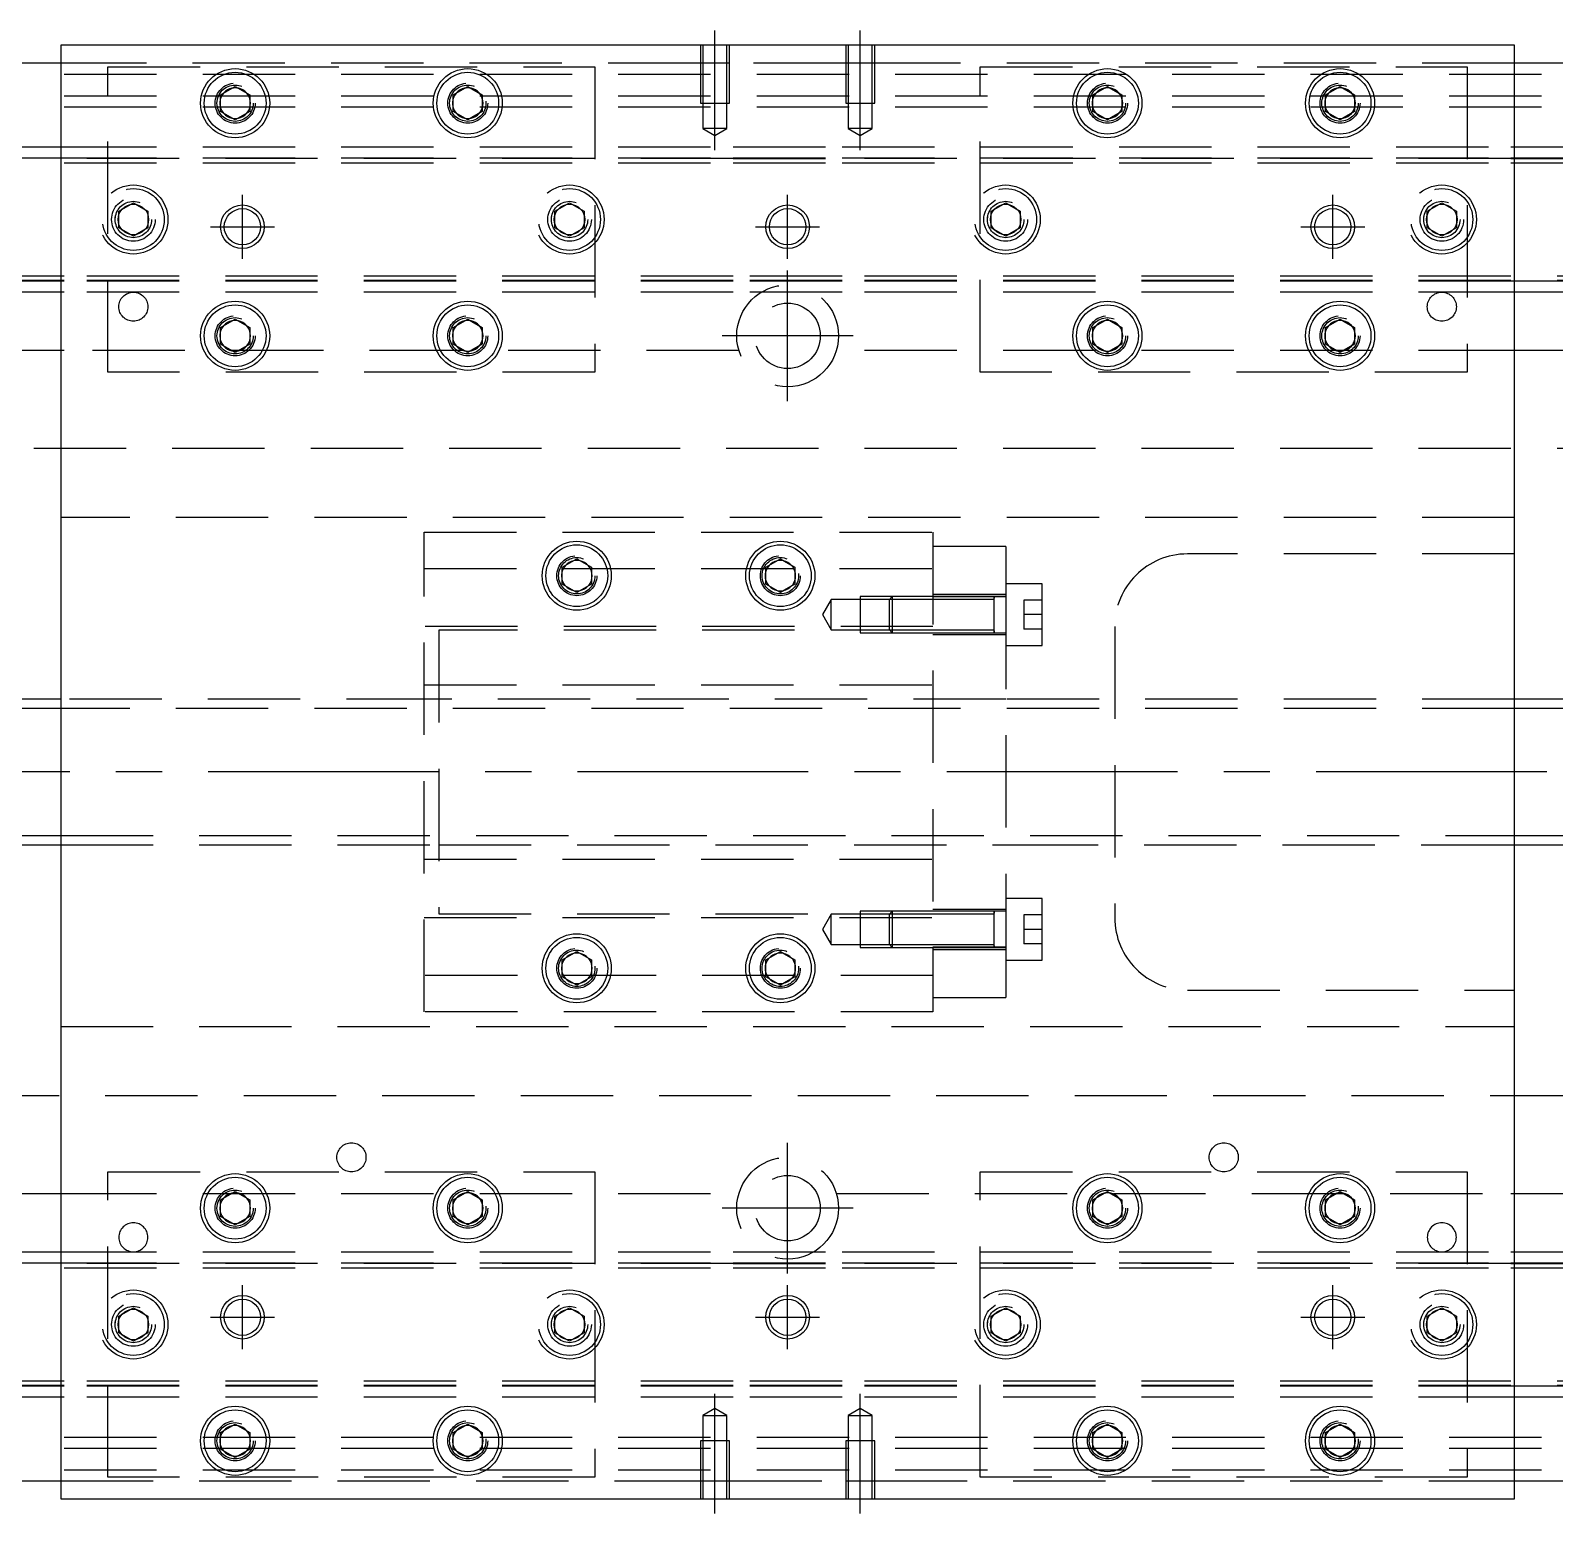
# Model space of a CAD drawing. Extents: x -20 to 801, y -275 to 102.
# Drawn here: x 185.8 to 395.5, y -102 to 102 of the extents above; entities that cross this region are included whole.
import ezdxf

# ---------------------------------------------------------------- set-up
doc = ezdxf.new("R2010")
doc.units = 0
doc.linetypes.add('CENTER', pattern=[50.8, 31.75, -6.35, 6.35, -6.35])
doc.linetypes.add('DASHED', pattern=[19.05, 12.7, -6.35])
doc.layers.get('0').update_dxf_attribs({"linetype": 'CONTINUOUS'})
doc.layers.add('CENTER', color=1, linetype='CENTER')

msp = doc.modelspace()

# ---------------------------------------------------------------- linework, layer by layer
at = {"color": 7, "linetype": 'CONTINUOUS'}
for p, q in [((390, 100), (190, 100)), ((190, 100), (190, -100)), ((390, -100), (390, 100)), ((190, 97.5), (0, 97.5)), ((580, 97.5), (390, 97.5)), ((212, 93.1547), (214, 94.309402)), ((212, 90.8453), (212, 93.1547)), ((214, 94.309402), (216, 93.1547)), ((216, 93.1547), (216, 90.8453)), ((244, 93.1547), (246, 94.309402)), ((244, 90.8453), (244, 93.1547)), ((246, 94.309402), (248, 93.1547)), ((248, 93.1547), (248, 90.8453)), ((332, 93.1547), (334, 94.309402)), ((332, 90.8453), (332, 93.1547)), ((334, 94.309402), (336, 93.1547)), ((336, 93.1547), (336, 90.8453)), ((364, 93.1547), (366, 94.309402)), ((364, 90.8453), (364, 93.1547)), ((366, 94.309402), (368, 93.1547)), ((368, 93.1547), (368, 90.8453)), ((214, 89.690598), (212, 90.8453)), ((216, 90.8453), (214, 89.690598)), ((246, 89.690598), (244, 90.8453)), ((248, 90.8453), (246, 89.690598)), ((334, 89.690598), (332, 90.8453)), ((336, 90.8453), (334, 89.690598)), ((366, 89.690598), (364, 90.8453)), ((368, 90.8453), (366, 89.690598)), ((0, 86), (190, 86)), ((390, 86), (580, 86)), ((0, 84.460392), (190, 84.460392)), ((390, 84.460392), (580, 84.460392)), ((190, 67.539608), (0, 67.539608)), ((580, 67.539608), (390, 67.539608)), ((190, 66), (0, 66)), ((580, 66), (390, 66)), ((212, 61.1547), (214, 62.309402)), ((212, 58.8453), (212, 61.1547)), ((214, 62.309402), (216, 61.1547)), ((216, 61.1547), (216, 58.8453)), ((244, 61.1547), (246, 62.309402)), ((244, 58.8453), (244, 61.1547)), ((246, 62.309402), (248, 61.1547)), ((248, 61.1547), (248, 58.8453)), ((332, 61.1547), (334, 62.309402)), ((332, 58.8453), (332, 61.1547)), ((334, 62.309402), (336, 61.1547)), ((336, 61.1547), (336, 58.8453)), ((364, 61.1547), (366, 62.309402)), ((364, 58.8453), (364, 61.1547)), ((366, 62.309402), (368, 61.1547)), ((368, 61.1547), (368, 58.8453)), ((214, 57.690598), (212, 58.8453)), ((216, 58.8453), (214, 57.690598)), ((246, 57.690598), (244, 58.8453)), ((248, 58.8453), (246, 57.690598)), ((334, 57.690598), (332, 58.8453)), ((336, 58.8453), (334, 57.690598)), ((366, 57.690598), (364, 58.8453)), ((368, 58.8453), (366, 57.690598)), ((190, 58), (176.708204, 58)), ((403.291796, 58), (390, 58)), ((259, 28.1547), (261, 29.309402)), ((259, 25.8453), (259, 28.1547)), ((261, 29.309402), (263, 28.1547)), ((263, 28.1547), (263, 25.8453)), ((287, 28.1547), (289, 29.309402)), ((287, 25.8453), (287, 28.1547)), ((289, 29.309402), (291, 28.1547)), ((291, 28.1547), (291, 25.8453)), ((261, 24.690598), (259, 25.8453)), ((263, 25.8453), (261, 24.690598)), ((289, 24.690598), (287, 25.8453)), ((291, 25.8453), (289, 24.690598)), ((190, 10), (28, 10)), ((523, 10), (390, 10)), ((28, -10), (190, -10)), ((390, -10), (523, -10)), ((318.4, -19.550636), (318.4, -19.15063)), ((259, -25.8453), (261, -24.690598)), ((261, -24.690598), (263, -25.8453)), ((287, -25.8453), (289, -24.690598)), ((289, -24.690598), (291, -25.8453)), ((318.4, -24.15064), (318.4, -23.750636)), ((259, -28.1547), (259, -25.8453)), ((263, -25.8453), (263, -28.1547)), ((287, -28.1547), (287, -25.8453)), ((291, -25.8453), (291, -28.1547)), ((261, -29.309402), (259, -28.1547)), ((263, -28.1547), (261, -29.309402)), ((289, -29.309402), (287, -28.1547)), ((291, -28.1547), (289, -29.309402)), ((176.708204, -58), (190, -58)), ((212, -58.8453), (214, -57.690598)), ((214, -57.690598), (216, -58.8453)), ((244, -58.8453), (246, -57.690598)), ((246, -57.690598), (248, -58.8453)), ((332, -58.8453), (334, -57.690598)), ((334, -57.690598), (336, -58.8453)), ((364, -58.8453), (366, -57.690598)), ((366, -57.690598), (368, -58.8453)), ((390, -58), (403.291796, -58)), ((212, -61.1547), (212, -58.8453)), ((216, -58.8453), (216, -61.1547)), ((244, -61.1547), (244, -58.8453)), ((248, -58.8453), (248, -61.1547)), ((332, -61.1547), (332, -58.8453)), ((336, -58.8453), (336, -61.1547)), ((364, -61.1547), (364, -58.8453)), ((368, -58.8453), (368, -61.1547)), ((214, -62.309402), (212, -61.1547)), ((216, -61.1547), (214, -62.309402)), ((246, -62.309402), (244, -61.1547)), ((248, -61.1547), (246, -62.309402)), ((334, -62.309402), (332, -61.1547)), ((336, -61.1547), (334, -62.309402)), ((366, -62.309402), (364, -61.1547)), ((368, -61.1547), (366, -62.309402)), ((0, -66), (190, -66)), ((390, -66), (580, -66)), ((0, -67.539608), (190, -67.539608)), ((390, -67.539608), (580, -67.539608)), ((190, -84.460392), (0, -84.460392)), ((580, -84.460392), (390, -84.460392)), ((190, -86), (0, -86)), ((580, -86), (390, -86)), ((212, -90.8453), (214, -89.690598)), ((214, -89.690598), (216, -90.8453)), ((244, -90.8453), (246, -89.690598)), ((246, -89.690598), (248, -90.8453)), ((332, -90.8453), (334, -89.690598)), ((334, -89.690598), (336, -90.8453)), ((364, -90.8453), (366, -89.690598)), ((366, -89.690598), (368, -90.8453)), ((212, -93.1547), (212, -90.8453)), ((216, -90.8453), (216, -93.1547)), ((244, -93.1547), (244, -90.8453)), ((248, -90.8453), (248, -93.1547)), ((332, -93.1547), (332, -90.8453)), ((336, -90.8453), (336, -93.1547)), ((364, -93.1547), (364, -90.8453)), ((368, -90.8453), (368, -93.1547)), ((214, -94.309402), (212, -93.1547)), ((216, -93.1547), (214, -94.309402)), ((246, -94.309402), (244, -93.1547)), ((248, -93.1547), (246, -94.309402)), ((334, -94.309402), (332, -93.1547)), ((336, -93.1547), (334, -94.309402)), ((366, -94.309402), (364, -93.1547)), ((368, -93.1547), (366, -94.309402)), ((0, -97.5), (190, -97.5)), ((390, -97.5), (580, -97.5)), ((190, -100), (390, -100))]:
    msp.add_line(p, q, dxfattribs=at)
at = {"color": 3, "linetype": 'DASHED'}
for p, q in [((278.000006, 100), (278.000006, 92)), ((278.35, 100), (278.35, 92)), ((281.65, 92), (281.65, 100)), ((281.999994, 92), (281.999994, 100)), ((298.000006, 100), (298.000006, 92)), ((298.35, 100), (298.35, 92)), ((301.65, 92), (301.65, 100)), ((301.999994, 92), (301.999994, 100)), ((278.000006, 97.5), (190, 97.5)), ((196.5, 97), (263.5, 97)), ((196.5, 55), (196.5, 97)), ((263.5, 97), (263.5, 55)), ((281.999994, 97.5), (278.000006, 97.5)), ((298.000006, 97.5), (281.999994, 97.5)), ((301.999994, 97.5), (298.000006, 97.5)), ((390, 97.5), (301.999994, 97.5)), ((316.5, 55), (316.5, 97)), ((316.5, 97), (383.5, 97)), ((383.5, 97), (383.5, 55)), ((0, 96), (580, 96)), ((0, 93), (580, 93)), ((211.5, 92), (211.512884, 92.253488)), ((248.483582, 92.286038), (248.5, 92)), ((331.5, 92), (331.518502, 92.303588)), ((363.5, 92), (363.512884, 92.253488)), ((0, 91.5), (580, 91.5)), ((278.000006, 92), (281.999994, 92)), ((278.35, 92), (278.35, 88.5)), ((281.65, 88.5), (281.65, 92)), ((298.000006, 92), (301.999994, 92)), ((298.35, 92), (298.35, 88.5)), ((301.65, 88.5), (301.65, 92)), ((281.65, 88.5), (278.35, 88.5)), ((278.35, 88.5), (280, 87.547372)), ((280, 87.547372), (281.65, 88.5)), ((301.65, 88.5), (298.35, 88.5)), ((298.35, 88.5), (300, 87.547372)), ((300, 87.547372), (301.65, 88.5)), ((190, 86), (190.5, 86)), ((190.5, 86), (282.5, 86)), ((282.5, 86), (297.5, 86)), ((297.5, 86), (389.5, 86)), ((389.5, 86), (390, 86)), ((0, 84.403994), (190.5, 84.403994)), ((190, 84.460392), (190.5, 84.460392)), ((190.5, 84.460392), (282.5, 84.460392)), ((282.5, 84.403994), (190.5, 84.403994)), ((282.5, 84.460392), (297.5, 84.460392)), ((282.5, 84.403994), (297.5, 84.403994)), ((297.5, 84.460392), (389.5, 84.460392)), ((389.5, 84.403994), (297.5, 84.403994)), ((389.5, 84.460392), (390, 84.460392)), ((389.5, 84.403994), (580, 84.403994)), ((0, 83.8), (190.5, 83.8)), ((190.5, 83.8), (282.5, 83.8)), ((282.5, 83.8), (297.5, 83.8)), ((297.5, 83.8), (389.5, 83.8)), ((389.5, 83.8), (580, 83.8)), ((198, 77.1547), (200, 78.309402)), ((200, 78.309402), (202, 77.1547)), ((258, 77.1547), (260, 78.309402)), ((260, 78.309402), (262, 77.1547)), ((318, 77.1547), (320, 78.309402)), ((320, 78.309402), (322, 77.1547)), ((378, 77.1547), (380, 78.309402)), ((380, 78.309402), (382, 77.1547)), ((197.5, 76), (197.534018, 76.411016)), ((198, 74.8453), (198, 77.1547)), ((202, 77.1547), (202, 74.8453)), ((257.5, 76), (257.534018, 76.411016)), ((258, 74.8453), (258, 77.1547)), ((262, 77.1547), (262, 74.8453)), ((317.5, 76), (317.534018, 76.411016)), ((318, 74.8453), (318, 77.1547)), ((322, 77.1547), (322, 74.8453)), ((377.5, 76), (377.534018, 76.411016)), ((378, 74.8453), (378, 77.1547)), ((382, 77.1547), (382, 74.8453)), ((200, 73.690598), (198, 74.8453)), ((202, 74.8453), (200, 73.690598)), ((260, 73.690598), (258, 74.8453)), ((262, 74.8453), (260, 73.690598)), ((320, 73.690598), (318, 74.8453)), ((322, 74.8453), (320, 73.690598)), ((380, 73.690598), (378, 74.8453)), ((382, 74.8453), (380, 73.690598)), ((190.5, 68.2), (0, 68.2)), ((190.5, 67.596006), (0, 67.596006)), ((190.5, 67.539608), (190, 67.539608)), ((282.5, 68.2), (190.5, 68.2)), ((282.5, 67.596006), (190.5, 67.596006)), ((282.5, 67.539608), (190.5, 67.539608)), ((297.5, 68.2), (282.5, 68.2)), ((297.5, 67.596006), (282.5, 67.596006)), ((297.5, 67.539608), (282.5, 67.539608)), ((389.5, 68.2), (297.5, 68.2)), ((389.5, 67.596006), (297.5, 67.596006)), ((389.5, 67.539608), (297.5, 67.539608)), ((580, 68.2), (389.5, 68.2)), ((580, 67.596006), (389.5, 67.596006)), ((390, 67.539608), (389.5, 67.539608)), ((190.5, 66), (190, 66)), ((282.5, 66), (190.5, 66)), ((297.5, 66), (282.5, 66)), ((389.5, 66), (297.5, 66)), ((390, 66), (389.5, 66)), ((211.5, 60), (211.512884, 60.253488)), ((243.5, 60), (243.512884, 60.253488)), ((331.5, 60), (331.518502, 60.303588)), ((363.5, 60), (363.512884, 60.253488)), ((190.5, 58), (190, 58)), ((283.291796, 58), (190.5, 58)), ((389.5, 58), (296.708204, 58)), ((390, 58), (389.5, 58)), ((263.5, 55), (196.5, 55)), ((383.5, 55), (316.5, 55)), ((580, 44.5), (5.640312, 44.5)), ((390, 35), (190, 35)), ((240, -33), (240, 33)), ((240, 33), (310, 33)), ((310, 33), (310, -33)), ((320, 31), (310, 31)), ((320, 31), (320, 24.098756)), ((390, 30), (345, 30)), ((240, 28), (310, 28)), ((258.5, 27), (258.518502, 27.303588)), ((291.483582, 27.286038), (291.5, 27)), ((325, 25.900636), (320, 25.900636)), ((325, 17.400636), (325, 25.900636)), ((296, 23.750636), (294.787564, 21.650636)), ((296, 19.550636), (296, 23.750636)), ((300, 23.750636), (296, 23.750636)), ((300, 24.15063), (300, 19.15064)), ((304.39998, 24.15063), (300, 24.15063)), ((303.99998, 23.750636), (300, 23.750636)), ((304.4, 24.150636), (304, 23.750636)), ((304, 19.550636), (304, 23.750636)), ((310, 23.750636), (304, 23.750636)), ((304.4, 24.150636), (304.4, 19.150636)), ((310, 24.150636), (304.4, 24.150636)), ((310, 24.15063), (304.4, 24.15063)), ((320, 24.400636), (310, 24.400636)), ((320, 24.098756), (310, 24.098756)), ((318.405, 24.150636), (310.00002, 24.150636)), ((318.4, 23.750636), (310.00002, 23.750636)), ((320, 24.150636), (318.395, 24.150636)), ((318.4, 23.893236), (318.4, 24.150636)), ((318.4, 24.150636), (318.4, 23.893186)), ((318.4, 19.408084), (318.4, 23.893236)), ((320, 24.098756), (320, -24.098756)), ((322.5, 23.650636), (322.5, 21.650636)), ((325, 23.650636), (322.5, 23.650636)), ((294.787564, 21.650636), (296, 19.550636)), ((322.5, 21.650636), (322.5, 19.650636)), ((325, 21.650636), (322.5, 21.650636)), ((310, 20), (240, 20)), ((242, 19.5), (242, -19.5)), ((310, 19.5), (242, 19.5)), ((296, 19.550636), (300, 19.550636)), ((300, 19.550636), (303.99998, 19.550636)), ((300, 19.15064), (304.39998, 19.15064)), ((304, 19.550636), (304.4, 19.150636)), ((304, 19.550636), (310, 19.550636)), ((304.4, 19.15064), (310, 19.15064)), ((304.4, 19.150636), (310, 19.150636)), ((310, 18.900636), (320, 18.900636)), ((310.00002, 19.550636), (318.4, 19.550636)), ((310.00002, 19.150636), (318.405, 19.150636)), ((318.395, 19.150636), (320, 19.150636)), ((318.4, 19.408102), (318.4, 19.150636)), ((318.4, 19.150636), (318.4, 19.408084)), ((325, 19.650636), (322.5, 19.650636)), ((335, 20), (335, -20)), ((320, 17.400636), (325, 17.400636)), ((240, 12), (310, 12)), ((241.99998, 10), (190, 10)), ((390, 8.75), (190, 8.75)), ((320, 10), (242, 10)), ((390, 10), (320.00002, 10)), ((190, -8.75), (390, -8.75)), ((190, -10), (241.99998, -10)), ((242, -10), (320, -10)), ((320.00002, -10), (390, -10)), ((240, -12), (310, -12)), ((325, -17.400636), (320, -17.400636)), ((325, -25.900636), (325, -17.400636)), ((240, -20), (310, -20)), ((242, -19.5), (310, -19.5)), ((296, -19.550636), (294.787564, -21.650636)), ((296, -23.750636), (296, -19.550636)), ((300, -19.550636), (296, -19.550636)), ((300, -19.15064), (300, -24.15063)), ((304.39998, -19.15064), (300, -19.15064)), ((303.99998, -19.550636), (300, -19.550636)), ((304.4, -19.150636), (304, -19.550636)), ((304, -23.750636), (304, -19.550636)), ((310, -19.550636), (304, -19.550636)), ((304.4, -19.150636), (304.4, -24.150636)), ((310, -19.150636), (304.4, -19.150636)), ((310, -19.15064), (304.4, -19.15064)), ((320, -18.900636), (310, -18.900636)), ((318.405, -19.150636), (310.00002, -19.150636)), ((318.4, -19.550636), (310.00002, -19.550636)), ((320, -19.150636), (318.395, -19.150636)), ((318.4, -19.408034), (318.4, -19.150636)), ((318.4, -19.150636), (318.4, -19.408084)), ((318.4, -23.893186), (318.4, -19.408034)), ((322.5, -19.650636), (322.5, -21.650636)), ((325, -19.650636), (322.5, -19.650636)), ((294.787564, -21.650636), (296, -23.750636)), ((322.5, -21.650636), (322.5, -23.650636)), ((325, -21.650636), (322.5, -21.650636)), ((296, -23.750636), (300, -23.750636)), ((300, -23.750636), (303.99998, -23.750636)), ((300, -24.15063), (304.39998, -24.15063)), ((304, -23.750636), (304.4, -24.150636)), ((304, -23.750636), (310, -23.750636)), ((304.4, -24.15063), (310, -24.15063)), ((304.4, -24.150636), (310, -24.150636)), ((320, -24.098756), (310, -24.098756)), ((320, -24.098756), (310, -24.098756)), ((310, -24.400636), (320, -24.400636)), ((310.00002, -23.750636), (318.4, -23.750636)), ((310.00002, -24.150636), (318.405, -24.150636)), ((318.395, -24.150636), (320, -24.150636)), ((318.4, -23.893168), (318.4, -24.150636)), ((318.4, -24.150636), (318.4, -23.893186)), ((320, -24.098756), (320, -31)), ((325, -23.650636), (322.5, -23.650636)), ((263.483582, -26.713962), (263.5, -27)), ((291.483582, -26.713962), (291.5, -27)), ((320, -25.900636), (325, -25.900636)), ((310, -28), (240, -28)), ((310, -31), (320, -31)), ((345, -30), (390, -30)), ((310, -33), (240, -33)), ((190, -35), (390, -35)), ((5.640312, -44.5), (580, -44.5)), ((196.5, -55), (263.5, -55)), ((196.5, -97), (196.5, -55)), ((263.5, -55), (263.5, -97)), ((316.5, -97), (316.5, -55)), ((316.5, -55), (383.5, -55)), ((383.5, -55), (383.5, -97)), ((190, -58), (190.5, -58)), ((190.5, -58), (283.291796, -58)), ((296.708204, -58), (389.5, -58)), ((361.691578, -58), (362.25, -58)), ((389.5, -58), (390, -58)), ((211.5, -60), (211.512884, -59.746512)), ((248.483582, -59.713962), (248.5, -60)), ((331.5, -60), (331.518502, -59.696412)), ((368.483582, -59.713962), (368.5, -60)), ((190, -66), (190.5, -66)), ((190.5, -66), (282.5, -66)), ((282.5, -66), (297.5, -66)), ((297.5, -66), (389.5, -66)), ((389.5, -66), (390, -66)), ((0, -67.596006), (190.5, -67.596006)), ((0, -68.2), (190.5, -68.2)), ((190, -67.539608), (190.5, -67.539608)), ((190.5, -67.539608), (282.5, -67.539608)), ((282.5, -67.596006), (190.5, -67.596006)), ((190.5, -68.2), (282.5, -68.2)), ((282.5, -67.539608), (297.5, -67.539608)), ((282.5, -67.596006), (297.5, -67.596006)), ((282.5, -68.2), (297.5, -68.2)), ((297.5, -67.539608), (389.5, -67.539608)), ((389.5, -67.596006), (297.5, -67.596006)), ((297.5, -68.2), (389.5, -68.2)), ((389.5, -67.539608), (390, -67.539608)), ((389.5, -67.596006), (580, -67.596006)), ((389.5, -68.2), (580, -68.2)), ((198, -74.8453), (200, -73.690598)), ((198, -77.1547), (198, -74.8453)), ((200, -73.690598), (202, -74.8453)), ((202, -74.8453), (202, -77.1547)), ((258, -74.8453), (260, -73.690598)), ((258, -77.1547), (258, -74.8453)), ((260, -73.690598), (262, -74.8453)), ((262, -74.8453), (262, -77.1547)), ((318, -74.8453), (320, -73.690598)), ((318, -77.1547), (318, -74.8453)), ((320, -73.690598), (322, -74.8453)), ((322, -74.8453), (322, -77.1547)), ((378, -74.8453), (380, -73.690598)), ((378, -77.1547), (378, -74.8453)), ((380, -73.690598), (382, -74.8453)), ((382, -74.8453), (382, -77.1547)), ((197.5, -76), (197.534018, -75.588984)), ((200, -78.309402), (198, -77.1547)), ((202, -77.1547), (200, -78.309402)), ((257.5, -76), (257.534018, -75.588984)), ((260, -78.309402), (258, -77.1547)), ((262, -77.1547), (260, -78.309402)), ((317.5, -76), (317.534018, -75.588984)), ((320, -78.309402), (318, -77.1547)), ((322, -77.1547), (320, -78.309402)), ((377.5, -76), (377.534018, -75.588984)), ((380, -78.309402), (378, -77.1547)), ((382, -77.1547), (380, -78.309402)), ((190.5, -83.8), (0, -83.8)), ((282.5, -83.8), (190.5, -83.8)), ((297.5, -83.8), (282.5, -83.8)), ((389.5, -83.8), (297.5, -83.8)), ((580, -83.8), (389.5, -83.8)), ((190.5, -84.403994), (0, -84.403994)), ((190.5, -84.460392), (190, -84.460392)), ((282.5, -84.403994), (190.5, -84.403994)), ((282.5, -84.460392), (190.5, -84.460392)), ((297.5, -84.403994), (282.5, -84.403994)), ((297.5, -84.460392), (282.5, -84.460392)), ((389.5, -84.403994), (297.5, -84.403994)), ((389.5, -84.460392), (297.5, -84.460392)), ((580, -84.403994), (389.5, -84.403994)), ((390, -84.460392), (389.5, -84.460392)), ((190.5, -86), (190, -86)), ((282.5, -86), (190.5, -86)), ((280, -87.547372), (278.35, -88.5)), ((281.65, -88.5), (280, -87.547372)), ((297.5, -86), (282.5, -86)), ((389.5, -86), (297.5, -86)), ((300, -87.547372), (298.35, -88.5)), ((301.65, -88.5), (300, -87.547372)), ((390, -86), (389.5, -86)), ((278.35, -88.5), (281.65, -88.5)), ((278.35, -88.5), (278.35, -92)), ((281.65, -92), (281.65, -88.5)), ((298.35, -88.5), (301.65, -88.5)), ((298.35, -88.5), (298.35, -92)), ((301.65, -92), (301.65, -88.5)), ((0, -91.5), (580, -91.5)), ((211.5, -92), (211.512884, -91.746512)), ((248.483582, -91.713962), (248.5, -92)), ((281.999994, -92), (278.000006, -92)), ((278.000006, -92), (278.000006, -100)), ((278.35, -92), (278.35, -100)), ((281.65, -100), (281.65, -92)), ((281.999994, -100), (281.999994, -92)), ((301.999994, -92), (298.000006, -92)), ((298.000006, -92), (298.000006, -100)), ((298.35, -92), (298.35, -100)), ((301.65, -100), (301.65, -92)), ((301.999994, -100), (301.999994, -92)), ((331.5, -92), (331.518502, -91.696412)), ((368.483582, -91.713962), (368.5, -92)), ((0, -93), (580, -93)), ((0, -96), (580, -96)), ((190, -97.5), (278.000006, -97.5)), ((263.5, -97), (196.5, -97)), ((278.000006, -97.5), (281.999994, -97.5)), ((281.999994, -97.5), (298.000006, -97.5)), ((298.000006, -97.5), (301.999994, -97.5)), ((301.999994, -97.5), (390, -97.5)), ((383.5, -97), (316.5, -97))]:
    msp.add_line(p, q, dxfattribs=at)
at = {"color": 3, "linetype": 'CONTINUOUS'}
for p, q in [((190, 8.75), (28, 8.75)), ((523, 8.75), (390, 8.75)), ((28, -8.75), (190, -8.75)), ((390, -8.75), (523, -8.75))]:
    msp.add_line(p, q, dxfattribs=at)
at = {"color": 7, "linetype": 'CONTINUOUS'}
for centre, radius in [((214, 92), 4.75), ((246, 92), 4.75), ((334, 92), 4.75), ((366, 92), 4.75), ((214, 92), 4.25), ((246, 92), 4.25), ((334, 92), 4.25), ((366, 92), 4.25), ((200, 76), 2.1), ((260, 76), 2.1), ((290, 75), 3), ((320, 76), 2.1), ((380, 76), 2.1), ((215, 75), 2.5), ((290, 75), 2.5), ((365, 75), 2.5), ((214, 60), 4.75), ((214, 60), 4.25), ((246, 60), 4.75), ((246, 60), 4.25), ((334, 60), 4.75), ((334, 60), 4.25), ((366, 60), 4.75), ((366, 60), 4.25), ((261, 27), 4.75), ((289, 27), 4.75), ((261, 27), 4.25), ((289, 27), 4.25), ((261, -27), 4.75), ((261, -27), 4.25), ((289, -27), 4.75), ((289, -27), 4.25), ((214, -60), 4.75), ((214, -60), 4.25), ((246, -60), 4.75), ((246, -60), 4.25), ((334, -60), 4.75), ((334, -60), 4.25), ((366, -60), 4.75), ((366, -60), 4.25), ((215, -75), 2.5), ((290, -75), 3), ((290, -75), 2.5), ((365, -75), 2.5), ((200, -76), 2.1), ((260, -76), 2.1), ((320, -76), 2.1), ((380, -76), 2.1), ((214, -92), 4.75), ((214, -92), 4.25), ((246, -92), 4.75), ((246, -92), 4.25), ((334, -92), 4.75), ((334, -92), 4.25), ((366, -92), 4.75), ((366, -92), 4.25)]:
    msp.add_circle(centre, radius, dxfattribs=at)
at = {"color": 3, "linetype": 'DASHED'}
for centre, radius in [((214, 92), 2.75), ((214, 92), 2.5), ((246, 92), 2.75), ((246, 92), 2.5), ((334, 92), 2.75), ((334, 92), 2.5), ((366, 92), 2.75), ((366, 92), 2.5), ((200, 76), 4.75), ((200, 76), 4.25), ((260, 76), 4.75), ((260, 76), 4.25), ((320, 76), 4.75), ((320, 76), 4.25), ((380, 76), 4.75), ((380, 76), 4.25), ((200, 76), 3), ((200, 76), 2.5), ((260, 76), 3), ((260, 76), 2.5), ((320, 76), 3), ((320, 76), 2.5), ((380, 76), 3), ((380, 76), 2.5), ((200, 64), 2), ((290, 60), 7), ((380, 64), 2), ((290, 60), 4.5), ((214, 60), 2.75), ((214, 60), 2.5), ((246, 60), 2.75), ((246, 60), 2.5), ((334, 60), 2.75), ((334, 60), 2.5), ((366, 60), 2.75), ((366, 60), 2.5), ((261, 27), 2.75), ((261, 27), 2.5), ((289, 27), 2.75), ((289, 27), 2.5), ((261, -27), 2.75), ((261, -27), 2.5), ((289, -27), 2.75), ((289, -27), 2.5), ((230, -53), 2), ((350, -53), 2), ((290, -60), 7), ((290, -60), 4.5), ((214, -60), 2.75), ((214, -60), 2.5), ((246, -60), 2.75), ((246, -60), 2.5), ((334, -60), 2.75), ((334, -60), 2.5), ((366, -60), 2.75), ((366, -60), 2.5), ((200, -76), 4.75), ((260, -76), 4.75), ((320, -76), 4.75), ((380, -76), 4.75), ((200, -76), 4.25), ((200, -76), 3), ((260, -76), 4.25), ((260, -76), 3), ((320, -76), 4.25), ((320, -76), 3), ((380, -76), 4.25), ((380, -76), 3), ((200, -76), 2.5), ((260, -76), 2.5), ((320, -76), 2.5), ((380, -76), 2.5), ((214, -92), 2.75), ((214, -92), 2.5), ((246, -92), 2.75), ((246, -92), 2.5), ((334, -92), 2.75), ((334, -92), 2.5), ((366, -92), 2.75), ((366, -92), 2.5)]:
    msp.add_circle(centre, radius, dxfattribs=at)
at = {"color": 3, "linetype": 'CONTINUOUS'}
for centre in [(215, 75), (365, 75), (215, -75), (365, -75)]:
    msp.add_circle(centre, 3, dxfattribs=at)
at = {"color": 7, "linetype": 'CONTINUOUS'}
for centre, start, end in [((214, 92), 162.24721, 180), ((214, 92), 137.75279, 162.24721), ((214, 92), 102.24721, 137.75279), ((214, 92), 77.75279, 102.24721), ((214, 92), 42.24721, 77.75279), ((214, 92), 17.75279, 42.24721), ((214, 92), 342.24721, 17.75279), ((246, 92), 162.24721, 180), ((246, 92), 137.75279, 162.24721), ((246, 92), 102.24721, 137.75279), ((246, 92), 77.75279, 102.24721), ((246, 92), 42.24721, 77.75279), ((246, 92), 17.75279, 42.24721), ((246, 92), 342.24721, 17.75279), ((334, 92), 162.24721, 180), ((334, 92), 137.75279, 162.24721), ((334, 92), 102.24721, 137.75279), ((334, 92), 77.75279, 102.24721), ((334, 92), 42.24721, 77.75279), ((334, 92), 17.75279, 42.24721), ((334, 92), 342.24721, 17.75279), ((366, 92), 162.24721, 180), ((366, 92), 137.75279, 162.24721), ((366, 92), 102.24721, 137.75279), ((366, 92), 77.75279, 102.24721), ((366, 92), 42.24721, 77.75279), ((366, 92), 17.75279, 42.24721), ((366, 92), 342.24721, 17.75279), ((214, 92), 180, 197.75279), ((214, 92), 197.75279, 222.24721), ((214, 92), 222.24721, 257.75279), ((214, 92), 282.24721, 317.75279), ((214, 92), 317.75279, 342.24721), ((246, 92), 180, 197.75279), ((246, 92), 197.75279, 222.24721), ((246, 92), 222.24721, 257.75279), ((246, 92), 282.24721, 317.75279), ((246, 92), 317.75279, 342.24721), ((334, 92), 180, 197.75279), ((334, 92), 197.75279, 222.24721), ((334, 92), 222.24721, 257.75279), ((334, 92), 282.24721, 317.75279), ((334, 92), 317.75279, 342.24721), ((366, 92), 180, 197.75279), ((366, 92), 197.75279, 222.24721), ((366, 92), 222.24721, 257.75279), ((366, 92), 282.24721, 317.75279), ((366, 92), 317.75279, 342.24721), ((214, 92), 257.75279, 282.24721), ((246, 92), 257.75279, 282.24721), ((334, 92), 257.75279, 282.24721), ((366, 92), 257.75279, 282.24721), ((214, 60), 137.75279, 162.24721), ((214, 60), 102.24721, 137.75279), ((214, 60), 77.75279, 102.24721), ((214, 60), 42.24721, 77.75279), ((214, 60), 17.75279, 42.24721), ((246, 60), 137.75279, 162.24721), ((246, 60), 102.24721, 137.75279), ((246, 60), 77.75279, 102.24721), ((246, 60), 42.24721, 77.75279), ((246, 60), 17.75279, 42.24721), ((334, 60), 137.75279, 162.24721), ((334, 60), 102.24721, 137.75279), ((334, 60), 77.75279, 102.24721), ((334, 60), 42.24721, 77.75279), ((334, 60), 17.75279, 42.24721), ((366, 60), 137.75279, 162.24721), ((366, 60), 102.24721, 137.75279), ((366, 60), 77.75279, 102.24721), ((366, 60), 42.24721, 77.75279), ((366, 60), 17.75279, 42.24721), ((214, 60), 162.24721, 180), ((214, 60), 180, 197.75279), ((214, 60), 197.75279, 222.24721), ((214, 60), 317.75279, 342.24721), ((214, 60), 342.24721, 17.75279), ((246, 60), 162.24721, 180), ((246, 60), 180, 197.75279), ((246, 60), 197.75279, 222.24721), ((246, 60), 317.75279, 342.24721), ((246, 60), 342.24721, 17.75279), ((334, 60), 162.24721, 180), ((334, 60), 180, 197.75279), ((334, 60), 197.75279, 222.24721), ((334, 60), 317.75279, 342.24721), ((334, 60), 342.24721, 17.75279), ((366, 60), 162.24721, 180), ((366, 60), 180, 197.75279), ((366, 60), 197.75279, 222.24721), ((366, 60), 317.75279, 342.24721), ((366, 60), 342.24721, 17.75279), ((214, 60), 222.24721, 257.75279), ((214, 60), 257.75279, 282.24721), ((214, 60), 282.24721, 317.75279), ((246, 60), 222.24721, 257.75279), ((246, 60), 257.75279, 282.24721), ((246, 60), 282.24721, 317.75279), ((334, 60), 222.24721, 257.75279), ((334, 60), 257.75279, 282.24721), ((334, 60), 282.24721, 317.75279), ((366, 60), 222.24721, 257.75279), ((366, 60), 257.75279, 282.24721), ((366, 60), 282.24721, 317.75279), ((261, 27), 162.24721, 180), ((261, 27), 137.75279, 162.24721), ((261, 27), 102.24721, 137.75279), ((261, 27), 77.75279, 102.24721), ((261, 27), 42.24721, 77.75279), ((261, 27), 17.75279, 42.24721), ((261, 27), 342.24721, 17.75279), ((289, 27), 162.24721, 180), ((289, 27), 137.75279, 162.24721), ((289, 27), 102.24721, 137.75279), ((289, 27), 77.75279, 102.24721), ((289, 27), 42.24721, 77.75279), ((289, 27), 17.75279, 42.24721), ((289, 27), 342.24721, 17.75279), ((261, 27), 180, 197.75279), ((261, 27), 197.75279, 222.24721), ((261, 27), 222.24721, 257.75279), ((261, 27), 282.24721, 317.75279), ((261, 27), 317.75279, 342.24721), ((289, 27), 180, 197.75279), ((289, 27), 197.75279, 222.24721), ((289, 27), 222.24721, 257.75279), ((289, 27), 282.24721, 317.75279), ((289, 27), 317.75279, 342.24721), ((261, 27), 257.75279, 282.24721), ((289, 27), 257.75279, 282.24721), ((261, -27), 102.24721, 137.75279), ((261, -27), 77.75279, 102.24721), ((261, -27), 42.24721, 77.75279), ((289, -27), 102.24721, 137.75279), ((289, -27), 77.75279, 102.24721), ((289, -27), 42.24721, 77.75279), ((261, -27), 162.24721, 180), ((261, -27), 180, 197.75279), ((261, -27), 137.75279, 162.24721), ((261, -27), 17.75279, 42.24721), ((261, -27), 342.24721, 17.75279), ((289, -27), 162.24721, 180), ((289, -27), 180, 197.75279), ((289, -27), 137.75279, 162.24721), ((289, -27), 17.75279, 42.24721), ((289, -27), 342.24721, 17.75279), ((261, -27), 197.75279, 222.24721), ((261, -27), 222.24721, 257.75279), ((261, -27), 257.75279, 282.24721), ((261, -27), 282.24721, 317.75279), ((261, -27), 317.75279, 342.24721), ((289, -27), 197.75279, 222.24721), ((289, -27), 222.24721, 257.75279), ((289, -27), 257.75279, 282.24721), ((289, -27), 282.24721, 317.75279), ((289, -27), 317.75279, 342.24721), ((214, -60), 137.75279, 162.24721), ((214, -60), 102.24721, 137.75279), ((214, -60), 77.75279, 102.24721), ((214, -60), 42.24721, 77.75279), ((214, -60), 17.75279, 42.24721), ((246, -60), 137.75279, 162.24721), ((246, -60), 102.24721, 137.75279), ((246, -60), 77.75279, 102.24721), ((246, -60), 42.24721, 77.75279), ((246, -60), 17.75279, 42.24721), ((334, -60), 137.75279, 162.24721), ((334, -60), 102.24721, 137.75279), ((334, -60), 77.75279, 102.24721), ((334, -60), 42.24721, 77.75279), ((334, -60), 17.75279, 42.24721), ((366, -60), 137.75279, 162.24721), ((366, -60), 102.24721, 137.75279), ((366, -60), 77.75279, 102.24721), ((366, -60), 42.24721, 77.75279), ((366, -60), 17.75279, 42.24721), ((214, -60), 162.24721, 180), ((214, -60), 180, 197.75279), ((214, -60), 197.75279, 222.24721), ((214, -60), 317.75279, 342.24721), ((214, -60), 342.24721, 17.75279), ((246, -60), 162.24721, 180), ((246, -60), 180, 197.75279), ((246, -60), 197.75279, 222.24721), ((246, -60), 317.75279, 342.24721), ((246, -60), 342.24721, 17.75279), ((334, -60), 162.24721, 180), ((334, -60), 180, 197.75279), ((334, -60), 197.75279, 222.24721), ((334, -60), 317.75279, 342.24721), ((334, -60), 342.24721, 17.75279), ((366, -60), 162.24721, 180), ((366, -60), 180, 197.75279), ((366, -60), 197.75279, 222.24721), ((366, -60), 317.75279, 342.24721), ((366, -60), 342.24721, 17.75279), ((214, -60), 222.24721, 257.75279), ((214, -60), 257.75279, 282.24721), ((214, -60), 282.24721, 317.75279), ((246, -60), 222.24721, 257.75279), ((246, -60), 257.75279, 282.24721), ((246, -60), 282.24721, 317.75279), ((334, -60), 222.24721, 257.75279), ((334, -60), 257.75279, 282.24721), ((334, -60), 282.24721, 317.75279), ((366, -60), 222.24721, 257.75279), ((366, -60), 257.75279, 282.24721), ((366, -60), 282.24721, 317.75279), ((214, -92), 102.24721, 137.75279), ((214, -92), 77.75279, 102.24721), ((214, -92), 42.24721, 77.75279), ((246, -92), 102.24721, 137.75279), ((246, -92), 77.75279, 102.24721), ((246, -92), 42.24721, 77.75279), ((334, -92), 102.24721, 137.75279), ((334, -92), 77.75279, 102.24721), ((334, -92), 42.24721, 77.75279), ((366, -92), 102.24721, 137.75279), ((366, -92), 77.75279, 102.24721), ((366, -92), 42.24721, 77.75279), ((214, -92), 162.24721, 180), ((214, -92), 180, 197.75279), ((214, -92), 137.75279, 162.24721), ((214, -92), 17.75279, 42.24721), ((214, -92), 342.24721, 17.75279), ((246, -92), 162.24721, 180), ((246, -92), 180, 197.75279), ((246, -92), 137.75279, 162.24721), ((246, -92), 17.75279, 42.24721), ((246, -92), 342.24721, 17.75279), ((334, -92), 162.24721, 180), ((334, -92), 180, 197.75279), ((334, -92), 137.75279, 162.24721), ((334, -92), 17.75279, 42.24721), ((334, -92), 342.24721, 17.75279), ((366, -92), 162.24721, 180), ((366, -92), 180, 197.75279), ((366, -92), 137.75279, 162.24721), ((366, -92), 17.75279, 42.24721), ((366, -92), 342.24721, 17.75279), ((214, -92), 197.75279, 222.24721), ((214, -92), 222.24721, 257.75279), ((214, -92), 257.75279, 282.24721), ((214, -92), 282.24721, 317.75279), ((214, -92), 317.75279, 342.24721), ((246, -92), 197.75279, 222.24721), ((246, -92), 222.24721, 257.75279), ((246, -92), 257.75279, 282.24721), ((246, -92), 282.24721, 317.75279), ((246, -92), 317.75279, 342.24721), ((334, -92), 197.75279, 222.24721), ((334, -92), 222.24721, 257.75279), ((334, -92), 257.75279, 282.24721), ((334, -92), 282.24721, 317.75279), ((334, -92), 317.75279, 342.24721), ((366, -92), 197.75279, 222.24721), ((366, -92), 222.24721, 257.75279), ((366, -92), 257.75279, 282.24721), ((366, -92), 282.24721, 317.75279), ((366, -92), 317.75279, 342.24721)]:
    msp.add_arc(centre, 2.1, start, end, dxfattribs=at)
at = {"color": 3, "linetype": 'DASHED'}
for centre, radius, start, end in [((211, 60), 7, 341.96968, 343.39845), ((345, 20), 10, 90, 180), ((345, -20), 10, 180, 270), ((200, -64), 2, 90, 270), ((200, -64), 2, 270, 90), ((380, -64), 2, 90, 270), ((380, -64), 2, 270, 90)]:
    msp.add_arc(centre, radius, start, end, dxfattribs=at)
at = {"layer": 'CENTER', "color": 1, "linetype": 'CENTER'}
for p, q in [((280, 85.547372), (280, 102)), ((300, 85.547372), (300, 102)), ((215, 70.6), (215, 79.4)), ((290, 70.6), (290, 79.4)), ((365, 70.6), (365, 79.4)), ((210.6, 75), (219.4, 75)), ((285.6, 75), (294.4, 75)), ((360.6, 75), (369.4, 75)), ((290, 51), (290, 69)), ((299, 60), (281, 60)), ((648.445, 0), (-20, 0)), ((290, -69), (290, -51)), ((299, -60), (281, -60)), ((215, -79.4), (215, -70.6)), ((290, -79.4), (290, -70.6)), ((365, -79.4), (365, -70.6)), ((210.6, -75), (219.4, -75)), ((285.6, -75), (294.4, -75)), ((360.6, -75), (369.4, -75)), ((280, -102), (280, -85.547372)), ((300, -102), (300, -85.547372))]:
    msp.add_line(p, q, dxfattribs=at)

doc.saveas('drawing.dxf')
